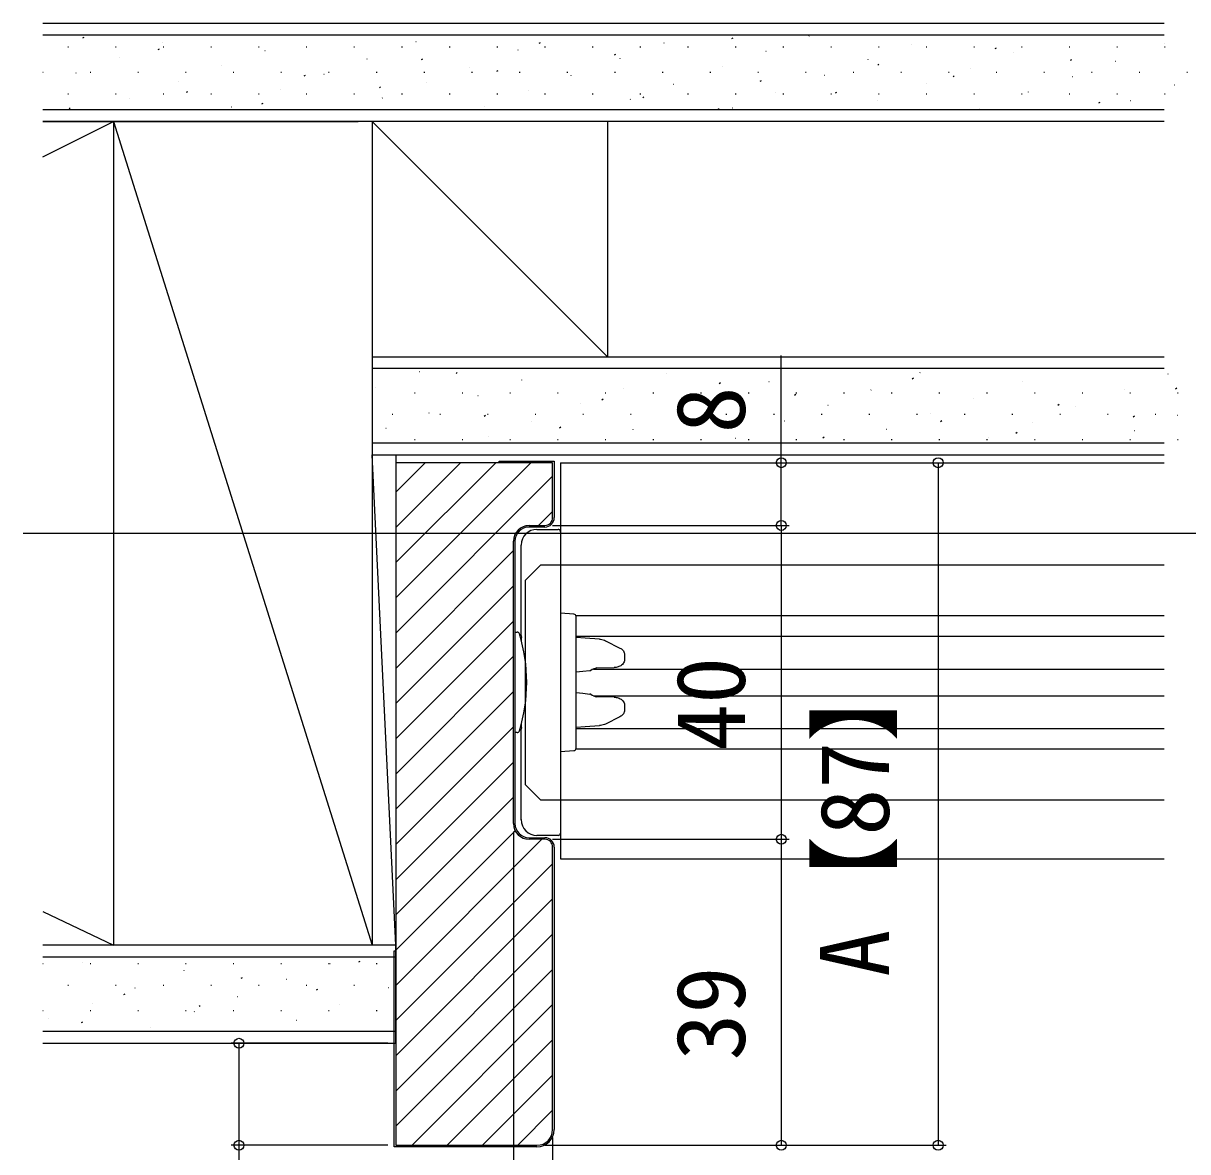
# Model space of a CAD drawing. Units: millimetres, scale not verified. Extents: x -525 to 525, y -783 to 779.
# Drawn here: x -150.7 to -2.2, y 222.3 to 366.1 of the extents above; entities that cross this region are included whole.
import ezdxf
from ezdxf.enums import TextEntityAlignment as Align

# ---------------------------------------------------------------- set-up
doc = ezdxf.new("R2010")
doc.units = ezdxf.units.MM
doc.header["$LTSCALE"] = 4
for name, color, linetype in [('0-5_YKK_12', 2, 'Continuous'), ('0-6_YKK_13', 4, 'Continuous'), ('0-8_YKK_D', 6, 'Continuous'), ('0-A_YSS_K', 3, 'Continuous'), ('0-B_YSS_KE', 3, 'Continuous')]:
    doc.layers.add(name, color=color, linetype=linetype)
doc.styles.add('ＭＳ ゴシック', font='')
doc.styles.get('ＭＳ ゴシック').set_extended_font_data('MS Gothic')

msp = doc.modelspace()

# ---------------------------------------------------------------- linework, layer by layer
at = {"layer": '0-5_YKK_12'}
for p, q in [((-82.2, 310.117), (-5.2, 310.117)), ((-150.7, 301.117), (352.3, 301.117)), ((-84.7, 297.117), (-86.7, 295.117)), ((-84.7, 297.117), (-5.2, 297.117)), ((-86.7, 295.117), (-86.7, 269.117)), ((-5.2, 290.617), (-80.219, 290.617)), ((-80.2, 288.017), (-5.2, 288.017)), ((-77.988, 283.817), (-5.2, 283.817)), ((-77.985, 280.417), (-5.2, 280.417)), ((-80.2, 276.217), (-5.2, 276.217)), ((-5.2, 273.617), (-80.219, 273.617)), ((-84.7, 267.117), (-86.7, 269.117)), ((-5.2, 267.117), (-84.7, 267.117)), ((-82.2, 259.617), (-5.2, 259.617))]:
    msp.add_line(p, q, dxfattribs=at)
msp.add_lwpolyline([(-82.2, 310.117), (-82.2, 267.117), (-82.2, 259.617)], dxfattribs=at)
at = {"layer": '0-6_YKK_13'}
for p, q in [((-82.2, 301.318), (-82.2, 301.285)), ((-82.2, 301.285), (-82.2, 262.95)), ((-80.2, 289.814), (-80.2, 290.513)), ((-80.2, 274.421), (-80.2, 289.814)), ((-88, 288.517), (-87.72, 288.517)), ((-88, 288.517), (-88, 275.717)), ((-87.2, 288.074), (-87.178, 287.855)), ((-87.178, 287.408), (-87.178, 287.855)), ((-79.07, 287.748), (-80.2, 287.818)), ((-77.243, 287.637), (-79.07, 287.748)), ((-76.455, 287.429), (-74.62, 286.493)), ((-74.038, 285.656), (-74.038, 285.02)), ((-77.573, 283.963), (-75.348, 284.002)), ((-75.348, 280.233), (-77.571, 280.272)), ((-74.038, 279.215), (-74.038, 278.579)), ((-74.62, 277.742), (-76.455, 276.806)), ((-87.178, 276.38), (-87.2, 276.161)), ((-87.178, 276.38), (-87.178, 276.826)), ((-80.2, 276.418), (-79.07, 276.487)), ((-79.07, 276.487), (-77.243, 276.598)), ((-87.72, 275.717), (-88, 275.717)), ((-82.2, 274.316), (-82.2, 273.318)), ((-82.2, 273.318), (-80.482, 273.423)), ((-80.2, 273.722), (-80.2, 274.421)), ((-82.2, 262.95), (-82.2, 262.918))]:
    msp.add_line(p, q, dxfattribs=at)
for points in [[(-85.2, 301.618), (-85.2, 301.618), (-82.5, 301.618)], [(-87.2, 288.074), (-87.2, 299.618), (-87.2, 299.618)], [(-80.482, 290.812), (-82.2, 290.918), (-82.2, 289.919), (-82.2, 287.61), (-82.2, 276.625), (-82.2, 274.316)], [(-77.243, 287.637), (-77.082, 287.621), (-76.921, 287.592), (-76.763, 287.552), (-76.607, 287.498), (-76.455, 287.429)], [(-74.62, 286.493), (-74.521, 286.438), (-74.427, 286.373), (-74.338, 286.299), (-74.256, 286.214), (-74.183, 286.119), (-74.122, 286.014), (-74.076, 285.9), (-74.047, 285.78), (-74.038, 285.656)], [(-78.459, 283.606), (-79.33, 283.508), (-80.199, 283.401)], [(-77.563, 283.967), (-77.763, 283.903), (-77.961, 283.828), (-78.155, 283.742), (-78.345, 283.643)], [(-74.038, 285.02), (-74.05, 284.879), (-74.087, 284.744), (-74.145, 284.618), (-74.221, 284.504), (-74.31, 284.403), (-74.409, 284.315), (-74.515, 284.239), (-74.627, 284.176), (-74.742, 284.123), (-74.86, 284.08), (-74.981, 284.048), (-75.103, 284.024), (-75.225, 284.009), (-75.348, 284.002)], [(-80.2, 280.834), (-79.33, 280.728), (-78.459, 280.63)], [(-78.345, 280.592), (-78.155, 280.493), (-77.961, 280.407), (-77.763, 280.332), (-77.563, 280.269)], [(-75.348, 280.233), (-75.216, 280.226), (-75.084, 280.208), (-74.953, 280.181), (-74.824, 280.143), (-74.697, 280.093), (-74.574, 280.031), (-74.457, 279.957), (-74.347, 279.868), (-74.247, 279.764), (-74.161, 279.645), (-74.095, 279.511), (-74.052, 279.366), (-74.038, 279.215)], [(-74.038, 278.579), (-74.047, 278.455), (-74.076, 278.335), (-74.122, 278.221), (-74.183, 278.116), (-74.256, 278.021), (-74.338, 277.936), (-74.427, 277.862), (-74.521, 277.797), (-74.62, 277.742)], [(-76.455, 276.806), (-76.607, 276.737), (-76.763, 276.683), (-76.921, 276.643), (-77.082, 276.614), (-77.243, 276.598)], [(-87.2, 264.617), (-87.2, 264.618), (-87.2, 276.161)], [(-82.5, 262.618), (-85.2, 262.618), (-85.2, 262.618)]]:
    msp.add_lwpolyline(points, dxfattribs=at)
for centre, radius, start, end in [((-85.2, 299.618), 2, 90.00218, 179.99782), ((-82.5, 301.318), 0.3, 5.11015, 90), ((-80.5, 290.513), 0.3, 0, 86.5), ((-87.72, 288.217), 0.3, 17.1558, 90), ((-107.48, 282.117), 20.98, 342.8442, 17.1558), ((-78.492, 283.905), 0.3, 276.36916, 299.27728), ((-78.492, 280.33), 0.3, 60.72272, 83.63084), ((-87.72, 276.017), 0.3, 270, 342.8442), ((-80.5, 273.722), 0.3, 273.5, 0), ((-85.2, 264.618), 2, 180.00218, 269.99782), ((-82.5, 262.918), 0.3, 270, 354.88985)]:
    msp.add_arc(centre, radius, start, end, dxfattribs=at)
for centre, major_axis, start_param, end_param in [((-82.5, 301.32), (-0.212, 0.214), 3.9269908, 4.0161798), ((-82.5, 262.915), (0.212, 0.214), 5.4085981, 5.4977871)]:
    msp.add_ellipse(centre, major_axis=major_axis, ratio=0.991311, start_param=start_param, end_param=end_param, dxfattribs=at)
at = {"layer": '0-8_YKK_D'}
for p, q in [((-82.2, 310.117), (-33.038, 310.117)), ((-62.2, 310.117), (-53.038, 310.117)), ((-34.038, 310.117), (-34.038, 223.117)), ((-83.2, 302.117), (-53.038, 302.117)), ((-83.2, 302.117), (-53.038, 302.117)), ((-54.038, 302.117), (-54.038, 262.117)), ((-88.2, 263.117), (-88.2, 141.917)), ((-88.2, 263.117), (-88.2, 141.917)), ((-88.2, 263.117), (-88.2, 161.917)), ((-83.2, 262.117), (-53.038, 262.117)), ((-82.2, 262.117), (-53.038, 262.117)), ((-54.038, 262.117), (-54.038, 223.117)), ((-104.2, 236.117), (-124.2, 236.117)), ((-104.2, 223.117), (-124.2, 223.117)), ((-84.2, 223.117), (-53.038, 223.117)), ((-84.2, 223.117), (-33.038, 223.117)), ((-83.2, 224.117), (-83.2, 141.917))]:
    msp.add_line(p, q, dxfattribs=at)
for points in [[(-54.038, 302.117), (-54.038, 310.117), (-54.038, 323.758)], [(-123.2, 236.117), (-123.2, 223.117), (-123.2, 201.84)]]:
    msp.add_lwpolyline(points, dxfattribs=at)
for centre in [(-54.038, 310.117), (-34.038, 310.117), (-54.038, 302.117), (-54.038, 302.117), (-54.038, 262.117), (-54.038, 262.117), (-123.2, 236.117), (-123.2, 223.117), (-54.038, 223.117), (-34.038, 223.117)]:
    msp.add_circle(centre, 0.637, dxfattribs=at)
at = {"layer": '0-A_YSS_K'}
for p, q in [((-148.2, 366.117), (-5.2, 366.117)), ((-5.2, 364.617), (-148.2, 364.617)), ((-143.1, 364.245), (-142.933, 364.355)), ((-100.635, 363.791), (-100.617, 363.798)), ((-60.344, 364.171), (-60.177, 364.281)), ((-50.513, 364.495), (-50.495, 364.501)), ((-18.236, 364.561), (-18.217, 364.568)), ((-145.025, 363.126), (-144.925, 363.126)), ((-138.945, 363.126), (-138.845, 363.126)), ((-133.495, 362.767), (-133.328, 362.877)), ((-132.913, 363.725), (-132.894, 363.732)), ((-132.865, 363.126), (-132.765, 363.126)), ((-126.785, 363.126), (-126.685, 363.126)), ((-120.705, 363.126), (-120.605, 363.126)), ((-119.894, 362.653), (-119.875, 362.66)), ((-114.625, 363.126), (-114.525, 363.126)), ((-108.545, 363.126), (-108.445, 363.126)), ((-102.465, 363.126), (-102.365, 363.126)), ((-96.385, 363.126), (-96.285, 363.126)), ((-90.305, 363.126), (-90.205, 363.126)), ((-87.617, 362.72), (-87.598, 362.726)), ((-84.933, 363.567), (-84.766, 363.677)), ((-84.225, 363.126), (-84.125, 363.126)), ((-78.145, 363.126), (-78.045, 363.126)), ((-72.065, 363.126), (-71.965, 363.126)), ((-69.018, 363.624), (-68.999, 363.631)), ((-65.985, 363.126), (-65.885, 363.126)), ((-59.905, 363.126), (-59.805, 363.126)), ((-56, 362.552), (-55.981, 362.559)), ((-53.825, 363.126), (-53.725, 363.126)), ((-47.745, 363.126), (-47.645, 363.126)), ((-41.665, 363.126), (-41.565, 363.126)), ((-37.495, 363.423), (-37.476, 363.43)), ((-35.585, 363.126), (-35.485, 363.126)), ((-29.505, 363.126), (-29.405, 363.126)), ((-26.766, 362.888), (-26.6, 362.999)), ((-24.476, 362.351), (-24.458, 362.358)), ((-23.425, 363.126), (-23.325, 363.126)), ((-17.345, 363.126), (-17.245, 363.126)), ((-11.265, 363.126), (-11.165, 363.126)), ((-5.218, 363.489), (-5.199, 363.496)), ((-5.185, 363.126), (-5.085, 363.126)), ((-138.399, 361.782), (-138.38, 361.789)), ((-106.876, 361.582), (-106.857, 361.588)), ((-99.917, 361.485), (-99.75, 361.595)), ((-75.328, 362.089), (-75.161, 362.199)), ((-74.598, 361.648), (-74.58, 361.654)), ((-42.981, 361.48), (-42.962, 361.487)), ((-41.75, 360.806), (-41.584, 360.917)), ((-17.161, 361.41), (-16.994, 361.521)), ((-11.458, 361.279), (-11.439, 361.286)), ((-148.2, 359.896), (-148.155, 359.896)), ((-143.979, 359.806), (-143.961, 359.813)), ((-142.175, 359.896), (-142.075, 359.896)), ((-136.095, 359.896), (-135.995, 359.896)), ((-130.015, 359.896), (-129.915, 359.896)), ((-125.38, 360.711), (-125.362, 360.717)), ((-123.935, 359.896), (-123.835, 359.896)), ((-117.855, 359.896), (-117.755, 359.896)), ((-114.901, 359.403), (-114.734, 359.513)), ((-112.362, 359.639), (-112.343, 359.645)), ((-111.775, 359.896), (-111.675, 359.896)), ((-105.695, 359.896), (-105.595, 359.896)), ((-99.615, 359.896), (-99.515, 359.896)), ((-93.857, 360.51), (-93.838, 360.516)), ((-93.535, 359.896), (-93.435, 359.896)), ((-90.312, 360.007), (-90.145, 360.117)), ((-87.455, 359.896), (-87.355, 359.896)), ((-81.375, 359.896), (-81.275, 359.896)), ((-80.839, 359.438), (-80.82, 359.445)), ((-75.295, 359.896), (-75.195, 359.896)), ((-69.215, 359.896), (-69.115, 359.896)), ((-63.135, 359.896), (-63.035, 359.896)), ((-61.58, 360.576), (-61.561, 360.583)), ((-57.055, 359.896), (-56.955, 359.896)), ((-50.975, 359.896), (-50.875, 359.896)), ((-48.561, 359.504), (-48.543, 359.511)), ((-44.895, 359.896), (-44.795, 359.896)), ((-38.815, 359.896), (-38.715, 359.896)), ((-32.735, 359.896), (-32.635, 359.896)), ((-32.145, 359.328), (-31.978, 359.439)), ((-29.963, 360.408), (-29.944, 360.415)), ((-26.655, 359.896), (-26.555, 359.896)), ((-20.575, 359.896), (-20.475, 359.896)), ((-16.944, 359.337), (-16.925, 359.343)), ((-14.495, 359.896), (-14.395, 359.896)), ((-8.415, 359.896), (-8.315, 359.896)), ((-2.335, 359.896), (-2.235, 359.896)), ((-130.961, 358.734), (-130.942, 358.741)), ((-105.296, 357.925), (-105.129, 358.035)), ((-99.343, 358.567), (-99.325, 358.574)), ((-67.82, 358.366), (-67.801, 358.373)), ((-56.734, 358.724), (-56.567, 358.835)), ((-35.543, 358.432), (-35.524, 358.439)), ((-3.926, 358.265), (-3.907, 358.271)), ((-145.025, 357.146), (-144.925, 357.146)), ((-138.945, 357.146), (-138.845, 357.146)), ((-137.201, 356.525), (-137.182, 356.531)), ((-132.865, 357.146), (-132.765, 357.146)), ((-129.885, 357.321), (-129.718, 357.431)), ((-126.785, 357.146), (-126.685, 357.146)), ((-120.705, 357.146), (-120.605, 357.146)), ((-117.942, 357.663), (-117.924, 357.669)), ((-114.625, 357.146), (-114.525, 357.146)), ((-108.545, 357.146), (-108.445, 357.146)), ((-104.924, 356.591), (-104.905, 356.597)), ((-102.465, 357.146), (-102.365, 357.146)), ((-96.385, 357.146), (-96.285, 357.146)), ((-90.305, 357.146), (-90.205, 357.146)), ((-86.325, 357.495), (-86.306, 357.502)), ((-84.225, 357.146), (-84.125, 357.146)), ((-78.145, 357.146), (-78.045, 357.146)), ((-73.306, 356.423), (-73.288, 356.43)), ((-72.065, 357.146), (-71.965, 357.146)), ((-71.718, 356.642), (-71.551, 356.753)), ((-65.985, 357.146), (-65.885, 357.146)), ((-59.905, 357.146), (-59.805, 357.146)), ((-54.802, 357.294), (-54.783, 357.301)), ((-53.825, 357.146), (-53.725, 357.146)), ((-47.745, 357.146), (-47.645, 357.146)), ((-47.129, 357.246), (-46.962, 357.357)), ((-41.665, 357.146), (-41.565, 357.146)), ((-35.585, 357.146), (-35.485, 357.146)), ((-29.505, 357.146), (-29.405, 357.146)), ((-23.425, 357.146), (-23.325, 357.146)), ((-22.524, 357.36), (-22.506, 357.367)), ((-17.345, 357.146), (-17.245, 357.146)), ((-11.265, 357.146), (-11.165, 357.146)), ((-5.185, 357.146), (-5.085, 357.146)), ((-148.2, 355.117), (-5.2, 355.117)), ((-144.869, 355.239), (-144.702, 355.349)), ((-124.183, 355.453), (-124.164, 355.459)), ((-120.28, 355.843), (-120.113, 355.953)), ((-91.905, 355.519), (-91.887, 355.526)), ((-62.113, 355.164), (-61.946, 355.275)), ((-60.288, 355.352), (-60.269, 355.358)), ((-41.783, 356.222), (-41.764, 356.229)), ((-28.765, 355.151), (-28.746, 355.157)), ((-13.551, 355.964), (-13.385, 356.074)), ((-9.506, 356.289), (-9.487, 356.295)), ((-148.2, 353.617), (-108, 353.617)), ((-148.2, 349.099), (-139.2, 353.617)), ((-5.2, 353.617), (-148.2, 353.617)), ((-139.2, 353.617), (-139.2, 248.617)), ((-139.2, 353.617), (-106.2, 248.617)), ((-76.2, 323.617), (-106.2, 353.617)), ((-106.2, 353.617), (-106.2, 248.617)), ((-76.2, 353.617), (-76.2, 323.617)), ((-106.2, 323.617), (-5.2, 323.617)), ((-5.2, 322.117), (-106.2, 322.117)), ((-100.166, 321.723), (-100.147, 321.73)), ((-95.522, 321.495), (-95.355, 321.606)), ((-68.643, 321.522), (-68.624, 321.529)), ((-37.355, 320.817), (-37.188, 320.927)), ((-36.366, 321.588), (-36.347, 321.595)), ((-4.748, 321.421), (-4.73, 321.427)), ((-105.747, 319.747), (-105.728, 319.754)), ((-87.148, 320.651), (-87.129, 320.658)), ((-74.129, 319.579), (-74.11, 319.586)), ((-61.944, 320.213), (-61.777, 320.323)), ((-55.625, 320.45), (-55.606, 320.457)), ((-42.606, 319.378), (-42.587, 319.385)), ((-23.347, 320.516), (-23.328, 320.523)), ((-10.329, 319.445), (-10.31, 319.451)), ((-3.778, 319.535), (-3.611, 319.645)), ((-100.815, 319.036), (-100.715, 319.036)), ((-94.735, 319.036), (-94.635, 319.036)), ((-92.728, 318.675), (-92.709, 318.682)), ((-88.655, 319.036), (-88.555, 319.036)), ((-82.575, 319.036), (-82.475, 319.036)), ((-76.928, 318.131), (-76.761, 318.241)), ((-76.495, 319.036), (-76.395, 319.036)), ((-70.415, 319.036), (-70.315, 319.036)), ((-64.335, 319.036), (-64.235, 319.036)), ((-61.111, 318.508), (-61.092, 318.514)), ((-58.255, 319.036), (-58.155, 319.036)), ((-52.339, 318.735), (-52.172, 318.845)), ((-52.175, 319.036), (-52.075, 319.036)), ((-46.095, 319.036), (-45.995, 319.036)), ((-40.015, 319.036), (-39.915, 319.036)), ((-33.935, 319.036), (-33.835, 319.036)), ((-29.588, 318.307), (-29.569, 318.313)), ((-27.855, 319.036), (-27.755, 319.036)), ((-21.775, 319.036), (-21.675, 319.036)), ((-15.695, 319.036), (-15.595, 319.036)), ((-9.615, 319.036), (-9.515, 319.036)), ((-3.535, 319.036), (-3.435, 319.036)), ((-103.665, 316.286), (-103.565, 316.286)), ((-98.969, 316.465), (-98.95, 316.472)), ((-97.585, 316.286), (-97.485, 316.286)), ((-91.505, 316.286), (-91.405, 316.286)), ((-85.425, 316.286), (-85.325, 316.286)), ((-79.71, 317.603), (-79.691, 317.61)), ((-79.345, 316.286), (-79.245, 316.286)), ((-73.265, 316.286), (-73.165, 316.286)), ((-67.323, 316.653), (-67.156, 316.763)), ((-67.185, 316.286), (-67.085, 316.286)), ((-66.691, 316.531), (-66.672, 316.538)), ((-61.105, 316.286), (-61.005, 316.286)), ((-55.025, 316.286), (-54.925, 316.286)), ((-48.945, 316.286), (-48.845, 316.286)), ((-48.092, 317.436), (-48.073, 317.442)), ((-42.865, 316.286), (-42.765, 316.286)), ((-36.785, 316.286), (-36.685, 316.286)), ((-35.074, 316.364), (-35.055, 316.371)), ((-30.705, 316.286), (-30.605, 316.286)), ((-24.625, 316.286), (-24.525, 316.286)), ((-18.761, 317.453), (-18.595, 317.563)), ((-18.545, 316.286), (-18.445, 316.286)), ((-16.569, 317.235), (-16.55, 317.242)), ((-12.465, 316.286), (-12.365, 316.286)), ((-6.385, 316.286), (-6.285, 316.286)), ((-91.912, 316.049), (-91.745, 316.159)), ((-85.95, 315.393), (-85.931, 315.4)), ((-53.673, 315.46), (-53.654, 315.466)), ((-33.745, 315.371), (-33.579, 315.481)), ((-22.055, 315.292), (-22.036, 315.299)), ((-9.156, 315.975), (-8.989, 316.085)), ((-3.551, 316.163), (-3.532, 316.17)), ((-104.455, 314.522), (-104.436, 314.529)), ((-91.436, 313.451), (-91.417, 313.457)), ((-82.307, 314.571), (-82.14, 314.681)), ((-72.932, 314.322), (-72.913, 314.328)), ((-48.729, 313.289), (-48.562, 313.399)), ((-40.654, 314.388), (-40.635, 314.394)), ((-27.636, 313.316), (-27.617, 313.323)), ((-24.14, 313.893), (-23.973, 314.003)), ((-9.037, 314.22), (-9.018, 314.227)), ((-5.2, 312.617), (-106.2, 312.617)), ((-100.815, 313.056), (-100.715, 313.056)), ((-94.735, 313.056), (-94.635, 313.056)), ((-88.655, 313.056), (-88.555, 313.056)), ((-82.575, 313.056), (-82.475, 313.056)), ((-76.495, 313.056), (-76.395, 313.056)), ((-70.415, 313.056), (-70.315, 313.056)), ((-64.335, 313.056), (-64.235, 313.056)), ((-59.913, 313.25), (-59.894, 313.256)), ((-58.255, 313.056), (-58.155, 313.056)), ((-52.175, 313.056), (-52.075, 313.056)), ((-46.095, 313.056), (-45.995, 313.056)), ((-40.015, 313.056), (-39.915, 313.056)), ((-33.935, 313.056), (-33.835, 313.056)), ((-27.855, 313.056), (-27.755, 313.056)), ((-21.775, 313.056), (-21.675, 313.056)), ((-15.695, 313.056), (-15.595, 313.056)), ((-9.615, 313.056), (-9.515, 313.056)), ((-3.535, 313.056), (-3.435, 313.056)), ((-106.2, 311.117), (-5.2, 311.117)), ((-103.2, 248.617), (-106.2, 311.117)), ((-103.2, 311.117), (-103.2, 248.617)), ((-103.2, 306.356), (-99.439, 310.117)), ((-103.2, 301.865), (-94.948, 310.117)), ((-103.2, 297.375), (-90.458, 310.117)), ((-103.2, 292.885), (-85.968, 310.117)), ((-103.2, 288.395), (-83.2, 308.395)), ((-84.988, 302.117), (-83.2, 303.905)), ((-103.2, 283.905), (-88.2, 298.905)), ((-103.2, 279.415), (-88.2, 294.415)), ((-103.2, 274.925), (-88.2, 289.925)), ((-103.2, 270.435), (-88.2, 285.435)), ((-103.2, 265.944), (-88.2, 280.944)), ((-103.2, 261.454), (-88.2, 276.454)), ((-103.2, 256.964), (-88.2, 271.964)), ((-103.2, 252.474), (-88.2, 267.474)), ((-103.2, 247.984), (-87.98, 263.204)), ((-103.2, 243.494), (-84.577, 262.117)), ((-103.2, 239.004), (-83.2, 259.004)), ((-103.2, 234.514), (-83.2, 254.514)), ((-148.2, 252.908), (-139.2, 248.617)), ((-103.2, 230.023), (-83.2, 250.023)), ((-103.2, 248.617), (-148.2, 248.617)), ((-108, 248.617), (-148.2, 248.617)), ((-148.2, 247.117), (-103.2, 247.117)), ((-107.929, 246.484), (-107.762, 246.594)), ((-148.2, 246.276), (-148.155, 246.276)), ((-143.213, 246.44), (-143.194, 246.446)), ((-142.175, 246.276), (-142.075, 246.276)), ((-136.095, 246.276), (-135.995, 246.276)), ((-130.194, 245.368), (-130.175, 245.374)), ((-130.015, 246.276), (-129.915, 246.276)), ((-123.935, 246.276), (-123.835, 246.276)), ((-117.855, 246.276), (-117.755, 246.276)), ((-111.775, 246.276), (-111.675, 246.276)), ((-111.595, 246.272), (-111.577, 246.279)), ((-105.695, 246.276), (-105.595, 246.276)), ((-103.2, 225.533), (-83.2, 245.533)), ((-145.025, 243.526), (-144.925, 243.526)), ((-138.945, 243.526), (-138.845, 243.526)), ((-132.865, 243.526), (-132.765, 243.526)), ((-126.785, 243.526), (-126.685, 243.526)), ((-122.912, 244.401), (-122.746, 244.512)), ((-120.705, 243.526), (-120.605, 243.526)), ((-117.176, 244.296), (-117.157, 244.303)), ((-114.625, 243.526), (-114.525, 243.526)), ((-108.545, 243.526), (-108.445, 243.526)), ((-137.896, 242.319), (-137.73, 242.43)), ((-136.435, 243.158), (-136.416, 243.165)), ((-123.416, 242.086), (-123.397, 242.093)), ((-113.307, 242.924), (-113.14, 243.034)), ((-104.157, 243.224), (-104.138, 243.231)), ((-141.921, 241.215), (-141.902, 241.222)), ((-128.291, 240.842), (-128.124, 240.952)), ((-110.398, 241.014), (-110.379, 241.021)), ((-101.126, 223.117), (-83.2, 241.043)), ((-148.2, 240.296), (-148.155, 240.296)), ((-147.501, 239.239), (-147.482, 239.246)), ((-142.175, 240.296), (-142.075, 240.296)), ((-136.095, 240.296), (-135.995, 240.296)), ((-130.015, 240.296), (-129.915, 240.296)), ((-128.902, 240.143), (-128.883, 240.15)), ((-123.935, 240.296), (-123.835, 240.296)), ((-117.855, 240.296), (-117.755, 240.296)), ((-115.884, 239.072), (-115.865, 239.078)), ((-111.775, 240.296), (-111.675, 240.296)), ((-105.695, 240.296), (-105.595, 240.296)), ((-103.2, 237.617), (-148.2, 237.617)), ((-143.275, 238.759), (-143.108, 238.87)), ((-134.483, 238.167), (-134.464, 238.174)), ((-96.636, 223.117), (-83.2, 236.553)), ((-92.146, 223.117), (-83.2, 232.063)), ((-87.656, 223.117), (-83.2, 227.573))]:
    msp.add_line(p, q, dxfattribs=at)
msp.add_lwpolyline([(-148.2, 236.117), (-103.2, 236.117), (-103.2, 248.617)], dxfattribs=at)
at = {"layer": '0-B_YSS_KE'}
for p, q in [((-86.2, 302.117), (-84.2, 302.117)), ((-84.2, 301.917), (-86.2, 301.917)), ((-88.2, 264.117), (-88.2, 300.117)), ((-88, 300.117), (-88, 264.117)), ((-86.2, 262.317), (-84.2, 262.317)), ((-84.2, 262.117), (-86.2, 262.117)), ((-83.2, 225.117), (-83.2, 261.117)), ((-83, 261.117), (-83, 225.117))]:
    msp.add_line(p, q, dxfattribs=at)
for points in [[(-90, 310.117), (-103.2, 310.117), (-103.2, 248.117), (-103.2, 223.117), (-85.2, 223.117)], [(-83.2, 303.117), (-83.2, 310.117), (-90, 310.117), (-90, 310.317), (-83, 310.317), (-83, 303.117)], [(-85.2, 222.917), (-103.4, 222.917), (-103.4, 247.917), (-103.2, 247.917)]]:
    msp.add_lwpolyline(points, dxfattribs=at)
for centre, radius, start, end in [((-84.2, 303.117), 1, 270, 0), ((-84.2, 303.117), 1.2, 270, 360), ((-86.2, 300.117), 2, 90, 180), ((-86.2, 300.117), 1.8, 90, 180), ((-86.2, 264.117), 2, 180, 270), ((-86.2, 264.117), 1.8, 180, 270), ((-84.2, 261.117), 1.2, 0, 90), ((-84.2, 261.117), 1, 0, 90), ((-85.2, 225.117), 2, 270, 0), ((-85.2, 225.117), 2.2, 270, 360)]:
    msp.add_arc(centre, radius, start, end, dxfattribs=at)

# ---------------------------------------------------------------- texts
at = {"layer": '0-8_YKK_D', "style": 'ＭＳ ゴシック'}
for s, p in [('8', (-56.038, 313.849)), ('40', (-56.038, 273.39)), ('A【87】', (-37.674, 244.594)), ('39', (-56.038, 233.924))]:
    msp.add_text(s, height=8.798, rotation=90, dxfattribs=at).set_placement(p, align=Align.BOTTOM_LEFT)

doc.saveas('drawing.dxf')
